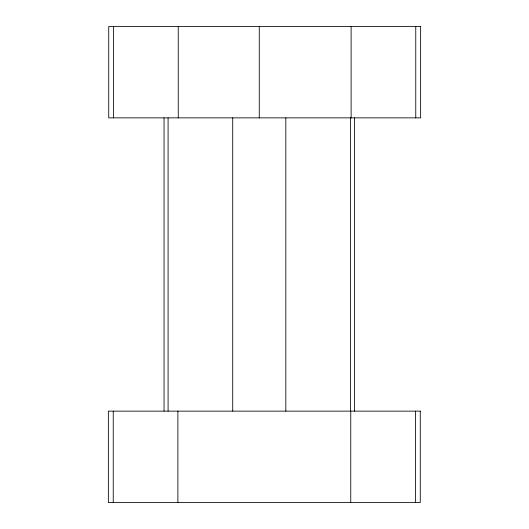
<?xml version="1.0" encoding="UTF-8"?>
<svg xmlns="http://www.w3.org/2000/svg" width="529" height="529" viewBox="0 0 529 529"><rect width="100%" height="100%" fill="white"/><g stroke="black" fill="none" stroke-linecap="round" stroke-linejoin="round"><path stroke-width="0.79" d="M415.761 26.45L415.761 117.861M415.397 411.139L415.397 502.55M354.49 117.861L354.49 411.139M351.124 26.45L351.124 117.861M350.753 411.139L350.753 502.55M350.456 117.861L350.456 411.139M285.819 117.861L285.819 411.139M259.27 26.45L259.27 117.861M232.72 117.861L232.72 411.139M178.247 26.45L178.247 117.861M177.876 411.139L177.876 502.55M168.083 117.861L168.083 411.139M164.05 117.861L164.05 411.139M113.603 26.45L113.603 117.861M113.239 411.139L113.239 502.55M420.634 26.45L108.729 26.45L108.729 117.861L420.634 117.861L420.634 26.45M420.271 411.139L108.366 411.139L108.366 502.55L420.271 502.55L420.271 411.139"/></g></svg>
